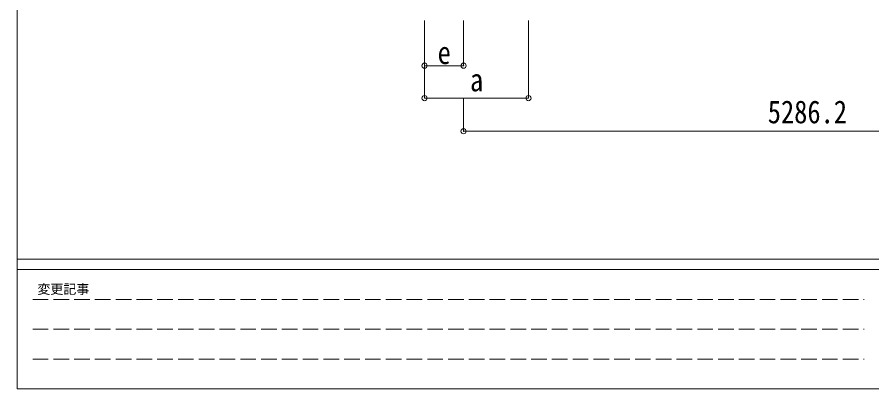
# Model space of a CAD drawing. Units: millimetres at full size, sheet at 1:40; details may follow other scales. Extents: x -11243 to 11243, y -7760 to 7760.
# Drawn here: x -11243 to -4658, y -7760 to -4895 of the extents above; entities that cross this region are included whole.
import ezdxf
from ezdxf.enums import TextEntityAlignment as Align

# ---------------------------------------------------------------- set-up
doc = ezdxf.new("R2010")
doc.units = ezdxf.units.MM
doc.header["$LTSCALE"] = 40
doc.header["$PDMODE"] = 32
doc.header["$PDSIZE"] = 40
doc.linetypes.add('DASHED3', pattern=[4, 3, -1])
for name, color, linetype, lineweight in [('0-3_ELV2', 4, 'Continuous', 9), ('0-6_OTH_LINE', 6, 'Continuous', 9), ('F-0_240', 7, 'Continuous', 9)]:
    doc.layers.add(name, color=color, linetype=linetype, lineweight=lineweight)
doc.styles.add('ＭＳ ゴシック', font='')
doc.styles.get('ＭＳ ゴシック').set_extended_font_data('MS Gothic')

msp = doc.modelspace()

# ---------------------------------------------------------------- linework, layer by layer
at = {"layer": '0-3_ELV2', "color": 6}
for q in [(-7803.85, -5519.47), (-2517.65, -5774.16)]:
    msp.add_line((-7803.85, -5774.16), q, dxfattribs=at)
msp.add_point((-7803.85, -5774.16), dxfattribs=at)
at = {"layer": '0-6_OTH_LINE'}
for p, q in [((-8104, -5519.47), (-8104, -4920.47)), ((-8104, -5269.47), (-8104, -4920.47)), ((-7804, -5269.47), (-7804, -4920.47)), ((-7304, -5519.47), (-7304, -4920.47)), ((-8104, -5269.47), (-7804, -5269.47)), ((-8104, -5519.47), (-7304, -5519.47))]:
    msp.add_line(p, q, dxfattribs=at)
for p in [(-8104, -5269.47), (-7804, -5269.47), (-8104, -5519.47), (-7304, -5519.47)]:
    msp.add_point(p, dxfattribs=at)
at = {"layer": 'F-0_240', "color": 5}
for p, q in [((-11242.74, 7760), (-11242.74, -7760)), ((-11242.74, -6760), (10677.26, -6760)), ((-11242.74, -6840), (7121.58, -6840)), ((-11242.74, -7760), (10677.26, -7760))]:
    msp.add_line(p, q, dxfattribs=at)
at = {"layer": 'F-0_240', "color": 4, "linetype": 'DASHED3'}
for p, q in [((-11122.75, -7070), (-4718.42, -7070)), ((-11122.75, -7300), (-4718.42, -7300)), ((-11122.75, -7530), (-4718.42, -7530))]:
    msp.add_line(p, q, dxfattribs=at)

# ---------------------------------------------------------------- texts
at = {"layer": '0-3_ELV2', "color": 7, "style": 'ＭＳ ゴシック', "width": 0.85}
msp.add_text('5286.2', height=176, dxfattribs=at).set_placement((-5460.75, -5766.16), align=Align.BOTTOM_LEFT)
at = {"layer": '0-6_OTH_LINE', "color": 7, "style": 'ＭＳ ゴシック', "width": 0.85}
for s, p in [('e', (-8004, -5309.47)), ('a', (-7754, -5519.47))]:
    msp.add_text(s, height=176, dxfattribs=at).set_placement(p, align=Align.BOTTOM_LEFT)
at = {"layer": 'F-0_240', "style": 'ＭＳ ゴシック'}
msp.add_text('変更記事', height=73.31, dxfattribs=at).set_placement((-11086.44, -7050), align=Align.BOTTOM_LEFT)

doc.saveas('drawing.dxf')
